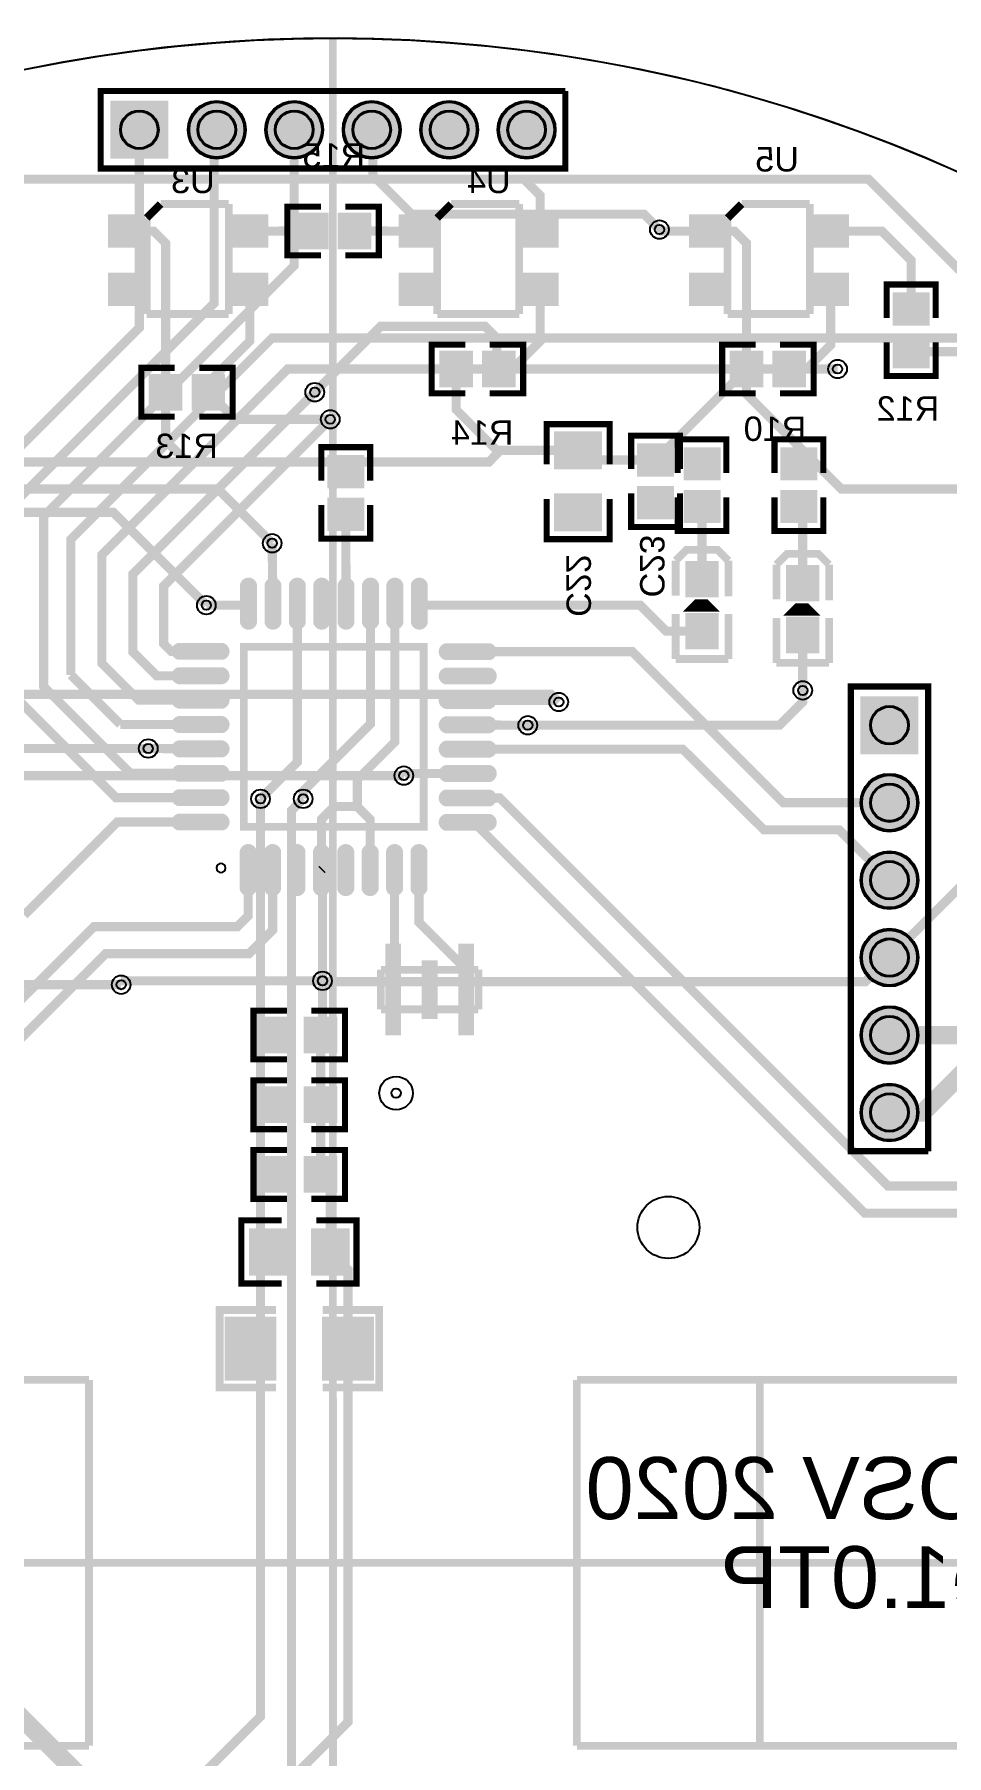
# Model space of a CAD drawing. Header units: millimetres. Extents: x 0 to 100, y 0 to 100.
# Drawn here: x 40.2 to 70.1, y 43.7 to 100.1 of the extents above; entities that cross this region are included whole.
import ezdxf

# ---------------------------------------------------------------- set-up
doc = ezdxf.new("R2010")
doc.units = ezdxf.units.MM
for name, color, linetype, true_color in [('BoardOutLine', 7, 'Continuous', 0xff00ff), ('BottomLayer', 7, 'Continuous', 0x0000ff), ('BottomPasteMaskLayer', 7, 'Continuous', 0x800000), ('BottomSilkLayer', 7, 'Continuous', 0x66cc33), ('BottomSolderMaskLayer', 7, 'Continuous', 0xaa00ff), ('Document', 7, 'Continuous', 0xffffff), ('Hole', 7, 'Continuous', 0x222222), ('Multi-Layer', 7, 'Continuous', 0xc0c0c0), ('TopLayer', 7, 'Continuous', 0xff0000), ('TopPasteMaskLayer', 7, 'Continuous', 0x808080), ('TopSilkLayer', 7, 'Continuous', 0xffcc00), ('TopSolderMaskLayer', 7, 'Continuous', 0x800080)]:
    doc.layers.add(name, color=color, linetype=linetype, true_color=true_color)
doc.styles.get("Standard").update_dxf_attribs({"font": 'arial.ttf'})

msp = doc.modelspace()

# ---------------------------------------------------------------- hatches: boundary and pattern name
at = {"layer": 'BottomLayer'}
for points in [[(43.783, 93.175), (43.783, 94.176), (42.683, 94.176), (42.683, 93.175)], [(47.82, 93.175), (47.82, 94.176), (46.721, 94.176), (46.721, 93.175)], [(49.805, 94.229), (48.805, 94.229), (48.805, 93.129), (49.805, 93.129)], [(51.205, 94.229), (50.205, 94.229), (50.205, 93.129), (51.205, 93.129)], [(53.308, 93.175), (53.308, 94.176), (52.208, 94.176), (52.208, 93.175)], [(57.345, 93.175), (57.345, 94.176), (56.246, 94.176), (56.246, 93.175)], [(62.833, 93.175), (62.833, 94.176), (61.733, 94.176), (61.733, 93.175)], [(66.87, 93.175), (66.87, 94.176), (65.771, 94.176), (65.771, 93.175)], [(43.783, 91.27), (43.783, 92.271), (42.683, 92.271), (42.683, 91.27)], [(47.82, 91.27), (47.82, 92.271), (46.721, 92.271), (46.721, 91.27)], [(53.308, 91.27), (53.308, 92.271), (52.208, 92.271), (52.208, 91.27)], [(57.345, 91.27), (57.345, 92.271), (56.246, 92.271), (56.246, 91.27)], [(62.833, 91.27), (62.833, 92.271), (61.733, 92.271), (61.733, 91.27)], [(66.87, 91.27), (66.87, 92.271), (65.771, 92.271), (65.771, 91.27)], [(69.511, 90.624), (69.511, 91.624), (68.411, 91.624), (68.411, 90.624)], [(69.511, 89.224), (69.511, 90.224), (68.411, 90.224), (68.411, 89.224)], [(53.537, 88.604), (54.537, 88.604), (54.537, 89.704), (53.537, 89.704)], [(54.937, 88.604), (55.937, 88.604), (55.937, 89.704), (54.937, 89.704)], [(63.062, 88.604), (64.062, 88.604), (64.062, 89.704), (63.062, 89.704)], [(64.462, 88.604), (65.462, 88.604), (65.462, 89.704), (64.462, 89.704)], [(44.012, 87.842), (45.012, 87.842), (45.012, 88.942), (44.012, 88.942)], [(45.412, 87.842), (46.412, 87.842), (46.412, 88.942), (45.412, 88.942)], [(58.764, 85.907), (58.764, 87.067), (57.314, 87.067), (57.314, 85.907)], [(61.129, 85.671), (61.129, 86.671), (60.029, 86.671), (60.029, 85.671)], [(61.129, 84.271), (61.129, 85.271), (60.029, 85.271), (60.029, 84.271)], [(58.764, 83.875), (58.764, 85.035), (57.314, 85.035), (57.314, 83.875)]]:
    msp.add_hatch(color=256, dxfattribs=at).paths.add_polyline_path(points)
at = {"layer": 'BottomPasteMaskLayer'}
for points in [[(43.783, 93.175), (43.783, 94.176), (42.683, 94.176), (42.683, 93.175)], [(47.82, 93.175), (47.82, 94.176), (46.721, 94.176), (46.721, 93.175)], [(49.805, 94.229), (48.805, 94.229), (48.805, 93.129), (49.805, 93.129)], [(51.205, 94.229), (50.205, 94.229), (50.205, 93.129), (51.205, 93.129)], [(53.308, 93.175), (53.308, 94.176), (52.208, 94.176), (52.208, 93.175)], [(57.345, 93.175), (57.345, 94.176), (56.246, 94.176), (56.246, 93.175)], [(62.833, 93.175), (62.833, 94.176), (61.733, 94.176), (61.733, 93.175)], [(66.87, 93.175), (66.87, 94.176), (65.771, 94.176), (65.771, 93.175)], [(43.783, 91.27), (43.783, 92.271), (42.683, 92.271), (42.683, 91.27)], [(47.82, 91.27), (47.82, 92.271), (46.721, 92.271), (46.721, 91.27)], [(53.308, 91.27), (53.308, 92.271), (52.208, 92.271), (52.208, 91.27)], [(57.345, 91.27), (57.345, 92.271), (56.246, 92.271), (56.246, 91.27)], [(62.833, 91.27), (62.833, 92.271), (61.733, 92.271), (61.733, 91.27)], [(66.87, 91.27), (66.87, 92.271), (65.771, 92.271), (65.771, 91.27)], [(69.511, 90.624), (69.511, 91.624), (68.411, 91.624), (68.411, 90.624)], [(69.511, 89.224), (69.511, 90.224), (68.411, 90.224), (68.411, 89.224)], [(53.537, 88.604), (54.537, 88.604), (54.537, 89.704), (53.537, 89.704)], [(54.937, 88.604), (55.937, 88.604), (55.937, 89.704), (54.937, 89.704)], [(63.062, 88.604), (64.062, 88.604), (64.062, 89.704), (63.062, 89.704)], [(64.462, 88.604), (65.462, 88.604), (65.462, 89.704), (64.462, 89.704)], [(44.012, 87.842), (45.012, 87.842), (45.012, 88.942), (44.012, 88.942)], [(45.412, 87.842), (46.412, 87.842), (46.412, 88.942), (45.412, 88.942)], [(58.764, 85.907), (58.764, 87.067), (57.314, 87.067), (57.314, 85.907)], [(61.129, 85.671), (61.129, 86.671), (60.029, 86.671), (60.029, 85.671)], [(61.129, 84.271), (61.129, 85.271), (60.029, 85.271), (60.029, 84.271)], [(58.764, 83.875), (58.764, 85.035), (57.314, 85.035), (57.314, 83.875)]]:
    msp.add_hatch(color=256, dxfattribs=at).paths.add_polyline_path(points)
at = {"layer": 'BottomSolderMaskLayer'}
for points in [[(42.699, 97.951), (44.601, 97.951), (44.601, 96.049), (42.699, 96.049)], [(45.239, 97, 1), (47.141, 97, 1)], [(47.779, 97, 1), (49.681, 97, 1)], [(50.319, 97, 1), (52.221, 97, 1)], [(52.859, 97, 1), (54.761, 97, 1)], [(55.399, 97, 1), (57.301, 97, 1)], [(49.855, 94.28), (48.754, 94.28), (48.754, 93.078), (49.855, 93.078)], [(51.255, 94.28), (50.154, 94.28), (50.154, 93.078), (51.255, 93.078)], [(43.838, 93.129), (43.838, 94.222), (42.627, 94.222), (42.627, 93.129)], [(47.876, 93.129), (47.876, 94.222), (46.666, 94.222), (46.666, 93.129)], [(53.363, 93.129), (53.363, 94.222), (52.152, 94.222), (52.152, 93.129)], [(57.401, 93.129), (57.401, 94.222), (56.191, 94.222), (56.191, 93.129)], [(62.888, 93.129), (62.888, 94.222), (61.677, 94.222), (61.677, 93.129)], [(66.926, 93.129), (66.926, 94.222), (65.716, 94.222), (65.716, 93.129)], [(43.838, 91.224), (43.838, 92.317), (42.627, 92.317), (42.627, 91.224)], [(47.876, 91.224), (47.876, 92.317), (46.666, 92.317), (46.666, 91.224)], [(53.363, 91.224), (53.363, 92.317), (52.152, 92.317), (52.152, 91.224)], [(57.401, 91.224), (57.401, 92.317), (56.191, 92.317), (56.191, 91.224)], [(62.888, 91.224), (62.888, 92.317), (61.677, 92.317), (61.677, 91.224)], [(66.926, 91.224), (66.926, 92.317), (65.716, 92.317), (65.716, 91.224)], [(69.567, 90.578), (69.567, 91.67), (68.355, 91.67), (68.355, 90.578)], [(53.486, 88.553), (54.588, 88.553), (54.588, 89.755), (53.486, 89.755)], [(54.886, 88.553), (55.988, 88.553), (55.988, 89.755), (54.886, 89.755)], [(63.011, 88.553), (64.113, 88.553), (64.113, 89.755), (63.011, 89.755)], [(64.411, 88.553), (65.513, 88.553), (65.513, 89.755), (64.411, 89.755)], [(69.567, 89.178), (69.567, 90.27), (68.355, 90.27), (68.355, 89.178)], [(43.961, 87.791), (45.063, 87.791), (45.063, 88.993), (43.961, 88.993)], [(45.361, 87.791), (46.463, 87.791), (46.463, 88.993), (45.361, 88.993)], [(58.827, 85.866), (58.827, 87.108), (57.251, 87.108), (57.251, 85.866)], [(61.185, 85.625), (61.185, 86.717), (59.973, 86.717), (59.973, 85.625)], [(61.185, 84.225), (61.185, 85.317), (59.973, 85.317), (59.973, 84.225)], [(58.827, 83.834), (58.827, 85.076), (57.251, 85.076), (57.251, 83.834)], [(69.201, 78.421), (69.201, 76.519), (67.299, 76.519), (67.299, 78.421)], [(67.299, 74.93, 1), (69.201, 74.93, 1)], [(67.299, 72.39, 1), (69.201, 72.39, 1)], [(67.299, 69.85, 1), (69.201, 69.85, 1)], [(67.299, 67.31, 1), (69.201, 67.31, 1)], [(67.299, 64.77, 1), (69.201, 64.77, 1)]]:
    msp.add_hatch(color=256, dxfattribs=at).paths.add_polyline_path(points)
at = {"layer": 'Multi-Layer'}
for points in [[(42.75, 97.9), (44.55, 97.9), (44.55, 96.1), (42.75, 96.1)], [(45.29, 97, 1), (47.09, 97, 1)], [(47.83, 97, 1), (49.63, 97, 1)], [(50.37, 97, 1), (52.17, 97, 1)], [(52.91, 97, 1), (54.71, 97, 1)], [(55.45, 97, 1), (57.25, 97, 1)], [(69.15, 78.37), (69.15, 76.57), (67.35, 76.57), (67.35, 78.37)], [(67.35, 74.93, 1), (69.15, 74.93, 1)], [(67.35, 72.39, 1), (69.15, 72.39, 1)], [(67.35, 69.85, 1), (69.15, 69.85, 1)], [(67.35, 67.31, 1), (69.15, 67.31, 1)], [(67.35, 64.77, 1), (69.15, 64.77, 1)]]:
    msp.add_hatch(color=256, dxfattribs=at).paths.add_polyline_path(points)
at = {"layer": 'TopLayer'}
for points in [[(61.553, 85.544), (61.553, 86.544), (62.653, 86.544), (62.653, 85.544)], [(64.728, 85.544), (64.728, 86.544), (65.828, 86.544), (65.828, 85.544)], [(50.969, 86.29), (50.969, 85.29), (49.869, 85.29), (49.869, 86.29)], [(50.969, 84.89), (50.969, 83.89), (49.869, 83.89), (49.869, 84.89)], [(61.553, 84.144), (61.553, 85.144), (62.653, 85.144), (62.653, 84.144)], [(64.728, 84.144), (64.728, 85.144), (65.828, 85.144), (65.828, 84.144)], [(61.608, 82.804), (62.598, 82.804), (62.598, 81.712), (61.608, 81.712)], [(64.91, 82.677), (65.9, 82.677), (65.9, 81.585), (64.91, 81.585)], [(47.456, 80.858, -0.785398), (47.006, 80.858), (47.006, 82.058, -0.785398), (47.456, 82.058)], [(48.256, 80.858, -0.785398), (47.806, 80.858), (47.806, 82.058, -0.785398), (48.256, 82.058)], [(49.057, 80.858, -0.785398), (48.606, 80.858), (48.606, 82.058, -0.785398), (49.057, 82.058)], [(49.857, 80.858, -0.785398), (49.407, 80.858), (49.407, 82.058, -0.785398), (49.857, 82.058)], [(50.654, 80.858, -0.785398), (50.204, 80.858), (50.204, 82.058, -0.785398), (50.654, 82.058)], [(51.454, 80.858, -0.785398), (51.004, 80.858), (51.004, 82.058, -0.785398), (51.454, 82.058)], [(52.254, 80.858, -0.785398), (51.804, 80.858), (51.804, 82.058, -0.785398), (52.254, 82.058)], [(53.054, 80.858, -0.785398), (52.604, 80.858), (52.604, 82.058, -0.785398), (53.054, 82.058)], [(61.608, 81.102), (62.598, 81.102), (62.598, 80.01), (61.608, 80.01)], [(64.91, 80.975), (65.9, 80.975), (65.9, 79.883), (64.91, 79.883)], [(45.057, 79.668, -0.785398), (45.057, 80.118), (46.256, 80.118, -0.785398), (46.256, 79.668)], [(53.82, 79.658, -0.785398), (53.82, 80.108), (55.019, 80.108, -0.785398), (55.019, 79.658)], [(45.057, 78.868, -0.785398), (45.057, 79.318), (46.256, 79.318, -0.785398), (46.256, 78.868)], [(53.82, 78.858, -0.785398), (53.82, 79.308), (55.019, 79.308, -0.785398), (55.019, 78.858)], [(45.057, 78.068, -0.785398), (45.057, 78.518), (46.256, 78.518, -0.785398), (46.256, 78.068)], [(53.82, 78.058, -0.785398), (53.82, 78.508), (55.019, 78.508, -0.785398), (55.019, 78.058)], [(45.057, 77.268, -0.785398), (45.057, 77.718), (46.256, 77.718, -0.785398), (46.256, 77.268)], [(53.82, 77.258, -0.785398), (53.82, 77.708), (55.019, 77.708, -0.785398), (55.019, 77.258)], [(45.057, 76.47, -0.785398), (45.057, 76.92), (46.256, 76.92, -0.785398), (46.256, 76.47)], [(53.82, 76.46, -0.785398), (53.82, 76.91), (55.019, 76.91, -0.785398), (55.019, 76.46)], [(45.057, 75.67, -0.785398), (45.057, 76.12), (46.256, 76.12, -0.785398), (46.256, 75.67)], [(53.82, 75.66, -0.785398), (53.82, 76.11), (55.019, 76.11, -0.785398), (55.019, 75.66)], [(45.057, 74.87, -0.785398), (45.057, 75.32), (46.256, 75.32, -0.785398), (46.256, 74.87)], [(53.82, 74.86, -0.785398), (53.82, 75.31), (55.019, 75.31, -0.785398), (55.019, 74.86)], [(45.057, 74.07, -0.785398), (45.057, 74.52), (46.256, 74.52, -0.785398), (46.256, 74.07)], [(53.82, 74.06, -0.785398), (53.82, 74.51), (55.019, 74.51, -0.785398), (55.019, 74.06)], [(47.446, 72.12, -0.785398), (46.996, 72.12), (46.996, 73.32, -0.785398), (47.446, 73.32)], [(48.246, 72.12, -0.785398), (47.796, 72.12), (47.796, 73.32, -0.785398), (48.246, 73.32)], [(49.046, 72.12, -0.785398), (48.596, 72.12), (48.596, 73.32, -0.785398), (49.046, 73.32)], [(49.846, 72.12, -0.785398), (49.396, 72.12), (49.396, 73.32, -0.785398), (49.846, 73.32)], [(50.644, 72.12, -0.785398), (50.194, 72.12), (50.194, 73.32, -0.785398), (50.644, 73.32)], [(51.444, 72.12, -0.785398), (50.994, 72.12), (50.994, 73.32, -0.785398), (51.444, 73.32)], [(52.244, 72.12, -0.785398), (51.794, 72.12), (51.794, 73.32, -0.785398), (52.244, 73.32)], [(53.044, 72.12, -0.785398), (52.594, 72.12), (52.594, 73.32, -0.785398), (53.044, 73.32)], [(51.722, 67.552), (51.722, 70.052), (52.222, 70.052), (52.222, 67.552)], [(54.12, 67.552), (54.12, 70.052), (54.62, 70.052), (54.62, 67.552)], [(52.921, 68.002), (52.921, 69.602), (53.421, 69.602), (53.421, 68.002)], [(47.695, 67.86), (48.695, 67.86), (48.695, 66.76), (47.695, 66.76)], [(49.095, 67.86), (50.095, 67.86), (50.095, 66.76), (49.095, 66.76)], [(47.695, 65.574), (48.695, 65.574), (48.695, 64.474), (47.695, 64.474)], [(49.095, 65.574), (50.095, 65.574), (50.095, 64.474), (49.095, 64.474)], [(47.695, 63.288), (48.695, 63.288), (48.695, 62.188), (47.695, 62.188)], [(49.095, 63.288), (50.095, 63.288), (50.095, 62.188), (49.095, 62.188)], [(47.299, 60.923), (48.459, 60.923), (48.459, 59.473), (47.299, 59.473)], [(49.331, 60.923), (50.491, 60.923), (50.491, 59.473), (49.331, 59.473)], [(46.495, 58.023), (48.095, 58.023), (48.095, 56.023), (46.495, 56.023)], [(49.695, 58.023), (51.295, 58.023), (51.295, 56.023), (49.695, 56.023)]]:
    msp.add_hatch(color=256, dxfattribs=at).paths.add_polyline_path(points)
at = {"layer": 'TopPasteMaskLayer'}
for points in [[(61.553, 85.544), (61.553, 86.544), (62.653, 86.544), (62.653, 85.544)], [(64.728, 85.544), (64.728, 86.544), (65.828, 86.544), (65.828, 85.544)], [(50.969, 86.29), (50.969, 85.29), (49.869, 85.29), (49.869, 86.29)], [(50.969, 84.89), (50.969, 83.89), (49.869, 83.89), (49.869, 84.89)], [(61.553, 84.144), (61.553, 85.144), (62.653, 85.144), (62.653, 84.144)], [(64.728, 84.144), (64.728, 85.144), (65.828, 85.144), (65.828, 84.144)], [(61.608, 82.804), (62.598, 82.804), (62.598, 81.712), (61.608, 81.712)], [(64.91, 82.677), (65.9, 82.677), (65.9, 81.585), (64.91, 81.585)], [(47.456, 80.858, -0.785398), (47.006, 80.858), (47.006, 82.058, -0.785398), (47.456, 82.058)], [(48.256, 80.858, -0.785398), (47.806, 80.858), (47.806, 82.058, -0.785398), (48.256, 82.058)], [(49.057, 80.858, -0.785398), (48.606, 80.858), (48.606, 82.058, -0.785398), (49.057, 82.058)], [(49.857, 80.858, -0.785398), (49.407, 80.858), (49.407, 82.058, -0.785398), (49.857, 82.058)], [(50.654, 80.858, -0.785398), (50.204, 80.858), (50.204, 82.058, -0.785398), (50.654, 82.058)], [(51.454, 80.858, -0.785398), (51.004, 80.858), (51.004, 82.058, -0.785398), (51.454, 82.058)], [(52.254, 80.858, -0.785398), (51.804, 80.858), (51.804, 82.058, -0.785398), (52.254, 82.058)], [(53.054, 80.858, -0.785398), (52.604, 80.858), (52.604, 82.058, -0.785398), (53.054, 82.058)], [(61.608, 81.102), (62.598, 81.102), (62.598, 80.01), (61.608, 80.01)], [(64.91, 80.975), (65.9, 80.975), (65.9, 79.883), (64.91, 79.883)], [(45.057, 79.668, -0.785398), (45.057, 80.118), (46.256, 80.118, -0.785398), (46.256, 79.668)], [(53.82, 79.658, -0.785398), (53.82, 80.108), (55.019, 80.108, -0.785398), (55.019, 79.658)], [(45.057, 78.868, -0.785398), (45.057, 79.318), (46.256, 79.318, -0.785398), (46.256, 78.868)], [(53.82, 78.858, -0.785398), (53.82, 79.308), (55.019, 79.308, -0.785398), (55.019, 78.858)], [(45.057, 78.068, -0.785398), (45.057, 78.518), (46.256, 78.518, -0.785398), (46.256, 78.068)], [(53.82, 78.058, -0.785398), (53.82, 78.508), (55.019, 78.508, -0.785398), (55.019, 78.058)], [(45.057, 77.268, -0.785398), (45.057, 77.718), (46.256, 77.718, -0.785398), (46.256, 77.268)], [(53.82, 77.258, -0.785398), (53.82, 77.708), (55.019, 77.708, -0.785398), (55.019, 77.258)], [(45.057, 76.47, -0.785398), (45.057, 76.92), (46.256, 76.92, -0.785398), (46.256, 76.47)], [(53.82, 76.46, -0.785398), (53.82, 76.91), (55.019, 76.91, -0.785398), (55.019, 76.46)], [(45.057, 75.67, -0.785398), (45.057, 76.12), (46.256, 76.12, -0.785398), (46.256, 75.67)], [(53.82, 75.66, -0.785398), (53.82, 76.11), (55.019, 76.11, -0.785398), (55.019, 75.66)], [(45.057, 74.87, -0.785398), (45.057, 75.32), (46.256, 75.32, -0.785398), (46.256, 74.87)], [(53.82, 74.86, -0.785398), (53.82, 75.31), (55.019, 75.31, -0.785398), (55.019, 74.86)], [(45.057, 74.07, -0.785398), (45.057, 74.52), (46.256, 74.52, -0.785398), (46.256, 74.07)], [(53.82, 74.06, -0.785398), (53.82, 74.51), (55.019, 74.51, -0.785398), (55.019, 74.06)], [(47.446, 72.12, -0.785398), (46.996, 72.12), (46.996, 73.32, -0.785398), (47.446, 73.32)], [(48.246, 72.12, -0.785398), (47.796, 72.12), (47.796, 73.32, -0.785398), (48.246, 73.32)], [(49.046, 72.12, -0.785398), (48.596, 72.12), (48.596, 73.32, -0.785398), (49.046, 73.32)], [(49.846, 72.12, -0.785398), (49.396, 72.12), (49.396, 73.32, -0.785398), (49.846, 73.32)], [(50.644, 72.12, -0.785398), (50.194, 72.12), (50.194, 73.32, -0.785398), (50.644, 73.32)], [(51.444, 72.12, -0.785398), (50.994, 72.12), (50.994, 73.32, -0.785398), (51.444, 73.32)], [(52.244, 72.12, -0.785398), (51.794, 72.12), (51.794, 73.32, -0.785398), (52.244, 73.32)], [(53.044, 72.12, -0.785398), (52.594, 72.12), (52.594, 73.32, -0.785398), (53.044, 73.32)], [(51.722, 67.552), (51.722, 70.052), (52.222, 70.052), (52.222, 67.552)], [(54.12, 67.552), (54.12, 70.052), (54.62, 70.052), (54.62, 67.552)], [(52.921, 68.002), (52.921, 69.602), (53.421, 69.602), (53.421, 68.002)], [(47.695, 67.86), (48.695, 67.86), (48.695, 66.76), (47.695, 66.76)], [(49.095, 67.86), (50.095, 67.86), (50.095, 66.76), (49.095, 66.76)], [(47.695, 65.574), (48.695, 65.574), (48.695, 64.474), (47.695, 64.474)], [(49.095, 65.574), (50.095, 65.574), (50.095, 64.474), (49.095, 64.474)], [(47.695, 63.288), (48.695, 63.288), (48.695, 62.188), (47.695, 62.188)], [(49.095, 63.288), (50.095, 63.288), (50.095, 62.188), (49.095, 62.188)], [(47.299, 60.923), (48.459, 60.923), (48.459, 59.473), (47.299, 59.473)], [(49.331, 60.923), (50.491, 60.923), (50.491, 59.473), (49.331, 59.473)], [(46.495, 58.023), (48.095, 58.023), (48.095, 56.023), (46.495, 56.023)], [(49.695, 58.023), (51.295, 58.023), (51.295, 56.023), (49.695, 56.023)]]:
    msp.add_hatch(color=256, dxfattribs=at).paths.add_polyline_path(points)
at = {"layer": 'TopSolderMaskLayer'}
for points in [[(42.699, 97.951), (44.601, 97.951), (44.601, 96.049), (42.699, 96.049)], [(45.239, 97, 1), (47.141, 97, 1)], [(47.779, 97, 1), (49.681, 97, 1)], [(50.319, 97, 1), (52.221, 97, 1)], [(52.859, 97, 1), (54.761, 97, 1)], [(55.399, 97, 1), (57.301, 97, 1)], [(61.497, 85.498), (61.497, 86.59), (62.709, 86.59), (62.709, 85.498)], [(64.672, 85.498), (64.672, 86.59), (65.884, 86.59), (65.884, 85.498)], [(51.025, 86.336), (51.025, 85.244), (49.813, 85.244), (49.813, 86.336)], [(51.025, 84.936), (51.025, 83.844), (49.813, 83.844), (49.813, 84.936)], [(61.497, 84.098), (61.497, 85.19), (62.709, 85.19), (62.709, 84.098)], [(64.672, 84.098), (64.672, 85.19), (65.884, 85.19), (65.884, 84.098)], [(61.557, 82.855), (62.649, 82.855), (62.649, 81.661), (61.557, 81.661)], [(64.859, 82.728), (65.951, 82.728), (65.951, 81.534), (64.859, 81.534)], [(47.507, 80.821, -0.785398), (46.955, 80.821), (46.955, 82.095, -0.785398), (47.507, 82.095)], [(48.307, 80.821, -0.785398), (47.756, 80.821), (47.756, 82.095, -0.785398), (48.307, 82.095)], [(49.107, 80.821, -0.785398), (48.556, 80.821), (48.556, 82.095, -0.785398), (49.107, 82.095)], [(49.907, 80.821, -0.785398), (49.356, 80.821), (49.356, 82.095, -0.785398), (49.907, 82.095)], [(50.705, 80.821, -0.785398), (50.153, 80.821), (50.153, 82.095, -0.785398), (50.705, 82.095)], [(51.505, 80.821, -0.785398), (50.953, 80.821), (50.953, 82.095, -0.785398), (51.505, 82.095)], [(52.305, 80.821, -0.785398), (51.754, 80.821), (51.754, 82.095, -0.785398), (52.305, 82.095)], [(53.105, 80.821, -0.785398), (52.554, 80.821), (52.554, 82.095, -0.785398), (53.105, 82.095)], [(61.557, 81.153), (62.649, 81.153), (62.649, 79.959), (61.557, 79.959)], [(64.859, 81.026), (65.951, 81.026), (65.951, 79.832), (64.859, 79.832)], [(44.921, 79.617, -0.785398), (44.921, 80.169), (46.392, 80.169, -0.785398), (46.392, 79.617)], [(53.684, 79.607, -0.785398), (53.684, 80.159), (55.155, 80.159, -0.785398), (55.155, 79.607)], [(44.921, 78.817, -0.785398), (44.921, 79.369), (46.392, 79.369, -0.785398), (46.392, 78.817)], [(53.684, 78.807, -0.785398), (53.684, 79.359), (55.155, 79.359, -0.785398), (55.155, 78.807)], [(44.921, 78.017, -0.785398), (44.921, 78.569), (46.392, 78.569, -0.785398), (46.392, 78.017)], [(53.684, 78.007, -0.785398), (53.684, 78.559), (55.155, 78.559, -0.785398), (55.155, 78.007)], [(69.201, 78.421), (69.201, 76.519), (67.299, 76.519), (67.299, 78.421)], [(44.921, 77.217, -0.785398), (44.921, 77.769), (46.392, 77.769, -0.785398), (46.392, 77.217)], [(53.684, 77.207, -0.785398), (53.684, 77.759), (55.155, 77.759, -0.785398), (55.155, 77.207)], [(44.921, 76.419, -0.785398), (44.921, 76.971), (46.392, 76.971, -0.785398), (46.392, 76.419)], [(53.684, 76.409, -0.785398), (53.684, 76.961), (55.155, 76.961, -0.785398), (55.155, 76.409)], [(44.921, 75.619, -0.785398), (44.921, 76.171), (46.392, 76.171, -0.785398), (46.392, 75.619)], [(53.684, 75.609, -0.785398), (53.684, 76.161), (55.155, 76.161, -0.785398), (55.155, 75.609)], [(67.299, 74.93, 1), (69.201, 74.93, 1)], [(44.921, 74.819, -0.785398), (44.921, 75.371), (46.392, 75.371, -0.785398), (46.392, 74.819)], [(53.684, 74.809, -0.785398), (53.684, 75.361), (55.155, 75.361, -0.785398), (55.155, 74.809)], [(44.921, 74.019, -0.785398), (44.921, 74.571), (46.392, 74.571, -0.785398), (46.392, 74.019)], [(53.684, 74.009, -0.785398), (53.684, 74.561), (55.155, 74.561, -0.785398), (55.155, 74.009)], [(47.497, 72.083, -0.785398), (46.945, 72.083), (46.945, 73.357, -0.785398), (47.497, 73.357)], [(48.297, 72.083, -0.785398), (47.745, 72.083), (47.745, 73.357, -0.785398), (48.297, 73.357)], [(49.097, 72.083, -0.785398), (48.546, 72.083), (48.546, 73.357, -0.785398), (49.097, 73.357)], [(49.897, 72.083, -0.785398), (49.346, 72.083), (49.346, 73.357, -0.785398), (49.897, 73.357)], [(50.695, 72.083, -0.785398), (50.143, 72.083), (50.143, 73.357, -0.785398), (50.695, 73.357)], [(51.495, 72.083, -0.785398), (50.943, 72.083), (50.943, 73.357, -0.785398), (51.495, 73.357)], [(52.295, 72.083, -0.785398), (51.743, 72.083), (51.743, 73.357, -0.785398), (52.295, 73.357)], [(53.095, 72.083, -0.785398), (52.543, 72.083), (52.543, 73.357, -0.785398), (53.095, 73.357)], [(67.299, 72.39, 1), (69.201, 72.39, 1)], [(67.299, 69.85, 1), (69.201, 69.85, 1)], [(51.712, 67.298), (51.712, 70.306), (52.232, 70.306), (52.232, 67.298)], [(54.11, 67.298), (54.11, 70.306), (54.63, 70.306), (54.63, 67.298)], [(52.905, 67.839), (52.905, 69.764), (53.437, 69.764), (53.437, 67.839)], [(47.644, 67.911), (48.746, 67.911), (48.746, 66.709), (47.644, 66.709)], [(49.044, 67.911), (50.146, 67.911), (50.146, 66.709), (49.044, 66.709)], [(67.299, 67.31, 1), (69.201, 67.31, 1)], [(47.644, 65.625), (48.746, 65.625), (48.746, 64.423), (47.644, 64.423)], [(49.044, 65.625), (50.146, 65.625), (50.146, 64.423), (49.044, 64.423)], [(67.299, 64.77, 1), (69.201, 64.77, 1)], [(47.644, 63.339), (48.746, 63.339), (48.746, 62.137), (47.644, 62.137)], [(49.044, 63.339), (50.146, 63.339), (50.146, 62.137), (49.044, 62.137)], [(47.248, 60.974), (48.51, 60.974), (48.51, 59.422), (47.248, 59.422)], [(49.28, 60.974), (50.542, 60.974), (50.542, 59.422), (49.28, 59.422)], [(46.444, 58.074), (48.146, 58.074), (48.146, 55.972), (46.444, 55.972)], [(49.644, 58.074), (51.346, 58.074), (51.346, 55.972), (49.644, 55.972)]]:
    msp.add_hatch(color=256, dxfattribs=at).paths.add_polyline_path(points)

# ---------------------------------------------------------------- linework, layer by layer
at = {"layer": 'BoardOutLine'}
msp.add_arc((49.997, 50.002), 49.996, 193.9042, 166.1157, dxfattribs=at)
at = {"layer": 'BottomLayer'}
for points, const_width in [([(37.746, 93.675), (37.746, 94.261), (38.862, 95.377), (56.261, 95.377), (56.796, 94.842), (56.796, 93.675)], 0.3), ([(75.844, 89.675), (75.844, 90.526), (75.057, 91.313), (71.628, 91.313), (67.564, 95.377), (56.261, 95.377)], 0.3), ([(43.233, 93.675), (44.12, 93.675), (44.512, 93.283), (44.512, 88.392)], 0.3), ([(47.269, 93.675), (49.304, 93.68)], 0.3), ([(50.703, 93.68), (52.758, 93.675)], 0.3), ([(60.706, 93.726), (60.757, 93.675), (62.283, 93.675)], 0.3), ([(62.283, 93.675), (63.17, 93.675), (63.562, 93.283), (63.562, 89.154)], 0.3), ([(68.961, 91.124), (68.961, 92.71), (67.996, 93.675), (66.321, 93.675)], 0.3), ([(45.912, 88.392), (45.912, 88.711), (47.271, 90.07), (47.271, 91.77)], 0.3), ([(55.437, 89.154), (55.88, 89.154), (56.796, 90.07), (56.796, 91.77)], 0.3), ([(64.962, 89.154), (65.532, 89.154), (66.321, 89.943), (66.321, 91.77)], 0.3), ([(55.437, 89.154), (55.372, 89.219), (55.372, 90.17), (54.991, 90.551), (51.562, 90.551), (49.403, 88.392)], 0.3), ([(71.808, 89.675), (71.759, 89.724), (68.961, 89.724)], 0.3), ([(35.495, 89.408), (35.495, 86.679), (36.068, 86.106), (45.212, 86.106)], 0.3), ([(54.037, 89.154), (54.037, 87.822), (55.372, 86.487), (58.039, 86.487)], 0.3), ([(60.579, 86.171), (63.562, 89.154)], 0.3), ([(73.086, 85.217), (66.675, 85.217), (63.561, 88.331), (63.561, 89.154)], 0.3), ([(64.962, 89.154), (66.548, 89.154)], 0.3), ([(45.212, 86.106), (44.512, 86.806), (44.512, 88.392)], 0.3), ([(45.912, 88.392), (46.801, 87.503), (49.911, 87.503)], 0.3), ([(45.212, 86.106), (55.118, 86.106), (55.481, 86.487)], 0.3), ([(58.039, 86.487), (58.355, 86.171), (60.579, 86.171)], 0.3), ([(48.006, 83.439), (46.228, 85.217), (30.988, 85.217), (30.988, 85.471)], 0.3), ([(45.847, 81.407), (42.799, 84.455), (36.957, 84.455)], 0.3), ([(57.404, 78.232), (57.15, 78.486), (36.703, 78.486), (32.969, 82.22), (32.893, 82.22)], 0.3), ([(56.388, 77.47), (64.643, 77.47), (65.405, 78.232), (65.405, 78.613)], 0.3), ([(75.819, 78.232), (71.882, 74.295), (71.882, 67.31), (69.342, 64.77), (68.25, 64.77)], 0.6), ([(43.942, 76.708), (39.751, 76.708)], 0.3), ([(52.324, 75.819), (36.375, 75.819)], 0.3), ([(47.625, 75.057), (47.625, 44.958), (45.847, 43.18), (43.561, 43.18)], 0.3), ([(49.022, 75.057), (48.641, 74.676), (48.641, 58.547)], 0.3), ([(33.528, 69.85), (34.417, 68.961), (43.053, 68.961)], 0.3), ([(68.25, 69.85), (67.46, 69.06), (58.478, 69.06)], 0.3), ([(49.657, 69.088), (49.685, 69.06), (58.478, 69.06)], 0.3), ([(69.215, 30.343), (54.366, 30.343), (29.959, 54.75), (29.959, 60.846), (28.702, 62.103), (14.097, 62.103), (10.16, 66.04)], 0.6), ([(48.641, 58.547), (48.641, 40.64), (51.054, 38.227), (69.593, 38.227), (85.25, 22.57)], 0.3)]:
    msp.add_lwpolyline(points, dxfattribs=dict(at, const_width=const_width))
at = {"layer": 'BottomSilkLayer'}
for points, const_width in [([(44.349, 94.564), (43.892, 94.107)], 0.254), ([(44.349, 94.564), (46.584, 94.564)], 0.254), ([(46.584, 90.957), (46.584, 94.564)], 0.254), ([(49.605, 94.479), (48.505, 94.479), (48.505, 92.879), (49.605, 92.879)], 0.2), ([(50.405, 94.479), (51.505, 94.479), (51.505, 93.479), (51.505, 92.879), (50.405, 92.879)], 0.2), ([(53.874, 94.564), (53.417, 94.107)], 0.254), ([(53.874, 94.564), (56.109, 94.564)], 0.254), ([(56.109, 90.957), (56.109, 94.564)], 0.254), ([(63.399, 94.564), (62.942, 94.107)], 0.254), ([(63.399, 94.564), (65.634, 94.564)], 0.254), ([(65.634, 90.957), (65.634, 94.564)], 0.254), ([(43.892, 90.957), (43.892, 94.107)], 0.254), ([(53.417, 90.957), (53.417, 94.107)], 0.254), ([(62.942, 90.957), (62.942, 94.107)], 0.254), ([(69.761, 90.824), (69.761, 91.924), (68.161, 91.924), (68.161, 90.824)], 0.2), ([(43.892, 90.957), (46.584, 90.957)], 0.254), ([(53.417, 90.957), (56.109, 90.957)], 0.254), ([(62.942, 90.957), (65.634, 90.957)], 0.254), ([(54.337, 88.354), (53.237, 88.354), (53.237, 89.354), (53.237, 89.954), (54.337, 89.954)], 0.2), ([(55.137, 88.354), (56.237, 88.354), (56.237, 89.954), (55.137, 89.954)], 0.2), ([(63.862, 88.354), (62.762, 88.354), (62.762, 89.354), (62.762, 89.954), (63.862, 89.954)], 0.2), ([(64.662, 88.354), (65.762, 88.354), (65.762, 89.954), (64.662, 89.954)], 0.2), ([(69.761, 90.024), (69.761, 88.924), (68.761, 88.924), (68.161, 88.924), (68.161, 90.024)], 0.2), ([(44.812, 87.592), (43.712, 87.592), (43.712, 88.592), (43.712, 89.192), (44.812, 89.192)], 0.2), ([(45.612, 87.592), (46.712, 87.592), (46.712, 89.192), (45.612, 89.192)], 0.2), ([(57.004, 86.026), (57.004, 87.346), (59.074, 87.346), (59.074, 86.026)], 0.2), ([(61.379, 85.871), (61.379, 86.971), (59.779, 86.971), (59.779, 85.871)], 0.2), ([(57.004, 84.894), (57.004, 83.574), (59.074, 83.574), (59.074, 84.894)], 0.2), ([(61.379, 85.071), (61.379, 83.971), (60.379, 83.971), (59.779, 83.971), (59.779, 85.071)], 0.2)]:
    msp.add_lwpolyline(points, dxfattribs=dict(at, const_width=const_width))
at = {"layer": 'BottomSolderMaskLayer'}
for centre, radius in [((46.19, 97), 0.951), ((48.73, 97), 0.951), ((51.27, 97), 0.951), ((53.81, 97), 0.951), ((56.35, 97), 0.951), ((43.65, 97), 0.634), ((46.19, 97), 0.634), ((48.73, 97), 0.634), ((51.27, 97), 0.634), ((53.81, 97), 0.634), ((56.35, 97), 0.634), ((68.25, 77.47), 0.634), ((68.25, 74.93), 0.951), ((68.25, 74.93), 0.634), ((68.25, 72.39), 0.951), ((68.25, 72.39), 0.634), ((68.25, 69.85), 0.951), ((68.25, 69.85), 0.634), ((68.25, 67.31), 0.951), ((68.25, 67.31), 0.634), ((68.25, 64.77), 0.951), ((68.25, 64.77), 0.634)]:
    msp.add_circle(centre, radius, dxfattribs=at)
at = {"layer": 'Document', "const_width": 0.254}
for points in [[(50, 50), (49.995, 100)], [(10, 56), (42, 56)], [(42, 44), (42, 56)], [(89, 56), (58, 56)], [(58, 44), (58, 56)], [(64, 44), (64, 56)], [(50, 50), (0.991, 50), (0, 50)], [(50, 50), (50.008, 0)], [(50, 50), (100, 50)], [(10, 44), (42, 44)], [(89, 44), (58, 44)]]:
    msp.add_lwpolyline(points, dxfattribs=at)
at = {"layer": 'Document'}
msp.add_circle((50, 50), 50, dxfattribs=at)
at = {"layer": 'Hole'}
for centre in [(60.706, 93.726), (66.548, 89.154), (49.403, 88.392), (49.911, 87.503), (48.006, 83.439), (45.847, 81.407), (65.405, 78.613), (57.404, 78.232), (56.388, 77.47), (43.942, 76.708), (52.324, 75.819), (47.625, 75.057), (49.022, 75.057), (43.053, 68.961), (49.657, 69.088), (52.07, 65.405)]:
    msp.add_circle(centre, 0.152, dxfattribs=at)
at = {"layer": 'Multi-Layer'}
for centre, radius in [((46.19, 97), 0.9), ((48.73, 97), 0.9), ((51.27, 97), 0.9), ((53.81, 97), 0.9), ((56.35, 97), 0.9), ((43.65, 97), 0.6), ((46.19, 97), 0.6), ((48.73, 97), 0.6), ((51.27, 97), 0.6), ((53.81, 97), 0.6), ((56.35, 97), 0.6), ((60.706, 93.726), 0.305), ((66.548, 89.154), 0.305), ((49.403, 88.392), 0.305), ((49.911, 87.503), 0.305), ((48.006, 83.439), 0.305), ((45.847, 81.407), 0.305), ((57.404, 78.232), 0.305), ((65.405, 78.613), 0.305), ((68.25, 77.47), 0.6), ((56.388, 77.47), 0.305), ((43.942, 76.708), 0.305), ((52.324, 75.819), 0.305), ((68.25, 74.93), 0.9), ((47.625, 75.057), 0.305), ((49.022, 75.057), 0.305), ((68.25, 74.93), 0.6), ((68.25, 72.39), 0.9), ((68.25, 72.39), 0.6), ((68.25, 69.85), 0.9), ((68.25, 69.85), 0.6), ((43.053, 68.961), 0.305), ((49.657, 69.088), 0.305), ((68.25, 67.31), 0.9), ((68.25, 67.31), 0.6), ((52.07, 65.405), 0.55), ((68.25, 64.77), 0.9), ((68.25, 64.77), 0.6), ((61, 61), 1.016)]:
    msp.add_circle(centre, radius, dxfattribs=at)
at = {"layer": 'TopLayer'}
for points, const_width in [([(38.1, 78.043), (38.608, 78.551), (38.608, 85.471), (43.65, 90.513), (43.65, 97)], 0.3), ([(46.19, 97), (46.101, 96.911), (46.101, 91.313), (39.497, 84.709), (39.497, 78.486), (42.888, 75.095), (45.656, 75.095)], 0.3), ([(45.656, 75.895), (43.358, 75.895), (40.513, 78.74), (40.513, 84.328), (48.73, 92.545), (48.73, 97)], 0.3), ([(60.706, 93.726), (60.198, 94.234), (52.578, 94.234), (51.308, 95.504), (51.308, 97), (51.27, 97)], 0.3), ([(75.946, 85.217), (70.993, 90.17), (48.006, 90.17), (41.402, 83.566), (41.402, 79.121)], 0.3), ([(66.548, 89.154), (48.514, 89.154), (42.418, 83.058), (42.418, 79.502), (43.627, 78.293), (45.656, 78.293)], 0.3), ([(49.403, 88.392), (43.434, 82.423), (43.434, 79.883), (44.224, 79.093), (45.656, 79.093)], 0.3), ([(49.911, 87.503), (44.45, 82.042), (44.45, 80.137), (44.694, 79.893), (45.656, 79.893)], 0.3), ([(62.103, 82.258), (62.103, 84.644)], 0.3), ([(65.405, 82.131), (65.405, 84.517), (65.278, 84.644)], 0.3), ([(50.419, 84.389), (50.429, 81.458)], 0.3), ([(48.031, 81.458), (48.006, 83.439)], 0.3), ([(68.25, 69.85), (74.041, 75.641), (74.041, 81.534), (75.819, 83.312), (80.01, 83.312), (81.501, 81.821), (81.501, 76.096)], 0.3), ([(47.231, 81.458), (47.18, 81.407), (45.847, 81.407)], 0.3), ([(47.625, 75.057), (48.831, 76.263), (48.831, 81.458)], 0.3), ([(49.022, 75.057), (49.022, 75.311), (51.229, 77.518), (51.229, 81.458)], 0.3), ([(50.8, 74.803), (50.8, 75.692), (52.029, 76.921), (52.029, 81.458)], 0.3), ([(52.829, 81.458), (52.88, 81.407), (60.071, 81.407), (60.922, 80.556), (62.103, 80.556)], 0.3), ([(65.405, 78.613), (65.405, 80.429)], 0.3), ([(68.25, 74.93), (64.77, 74.93), (59.817, 79.883), (54.419, 79.883)], 0.3), ([(41.402, 79.121), (43.03, 77.493)], 0.3), ([(57.404, 78.232), (57.353, 78.283), (54.419, 78.283)], 0.3), ([(43.03, 77.493), (45.656, 77.493)], 0.3), ([(54.42, 77.483), (56.388, 77.47)], 0.3), ([(45.656, 76.695), (43.942, 76.708)], 0.3), ([(68.25, 72.39), (66.599, 74.041), (64.135, 74.041), (61.468, 76.685), (54.42, 76.685)], 0.3), ([(52.324, 75.819), (52.39, 75.885), (54.42, 75.885)], 0.3), ([(80.645, 64.262), (78.74, 62.357), (68.199, 62.357), (55.471, 75.085), (54.419, 75.085)], 0.3), ([(49.657, 74.422), (49.621, 74.386), (49.621, 72.72)], 0.3), ([(49.657, 74.422), (50.038, 74.803), (50.8, 74.803), (51.219, 74.384), (51.219, 72.72)], 0.3), ([(39.873, 71.242), (42.926, 74.295), (45.656, 74.295)], 0.3), ([(82.423, 64.897), (78.994, 61.468), (67.437, 61.468), (54.62, 74.285), (54.42, 74.285)], 0.3), ([(17.501, 66.144), (17.399, 66.045), (17.399, 62.103), (18.034, 61.468), (34.036, 61.468), (42.545, 69.977), (47.244, 69.977), (48.021, 70.754), (48.021, 72.72)], 0.3), ([(47.221, 72.72), (47.221, 71.224), (46.863, 70.866), (42.164, 70.866), (34.417, 63.119), (19.05, 63.119)], 0.3), ([(49.621, 72.72), (49.657, 72.756)], 0.3), ([(49.657, 69.088), (49.657, 72.685), (49.621, 72.72)], 0.3), ([(51.972, 68.802), (52.019, 68.849), (52.019, 72.72)], 0.3), ([(54.37, 68.802), (54.37, 69.456), (52.819, 71.007), (52.819, 72.72)], 0.3), ([(43.053, 69.088), (49.657, 69.088)], 0.3), ([(49.595, 67.31), (49.657, 67.372), (49.657, 69.088)], 0.3), ([(49.595, 67.31), (49.595, 65.024)], 0.3), ([(77.5, 66.144), (76.335, 67.31), (68.25, 67.31)], 0.6), ([(49.595, 65.024), (49.595, 62.738)], 0.3), ([(49.595, 62.738), (49.911, 62.422), (49.911, 60.198)], 0.3), ([(49.911, 60.198), (50.495, 59.614), (50.495, 57.023)], 0.3), ([(50.495, 57.023), (50.495, 44.78), (42.545, 36.83)], 0.3)]:
    msp.add_lwpolyline(points, dxfattribs=dict(at, const_width=const_width))
at = {"layer": 'TopSilkLayer'}
for points, const_width in [([(44.285, 98.27), (42.38, 98.27), (42.38, 95.73), (57.62, 95.73), (57.62, 98.27)], 0.203), ([(57.62, 98.27), (44.285, 98.27)], 0.203), ([(61.303, 85.744), (61.303, 86.844), (62.903, 86.844), (62.903, 85.744)], 0.2), ([(64.478, 85.744), (64.478, 86.844), (66.078, 86.844), (66.078, 85.744)], 0.2), ([(51.219, 85.49), (51.219, 86.59), (50.219, 86.59), (49.619, 86.59), (49.619, 85.49)], 0.2), ([(51.219, 84.69), (51.219, 83.59), (49.619, 83.59), (49.619, 84.69)], 0.2), ([(61.303, 84.944), (61.303, 83.844), (62.303, 83.844), (62.903, 83.844), (62.903, 84.944)], 0.2), ([(64.478, 84.944), (64.478, 83.844), (65.478, 83.844), (66.078, 83.844), (66.078, 84.944)], 0.2), ([(61.239, 82.868), (61.595, 83.223), (62.611, 83.223), (62.967, 82.868)], 0.254), ([(61.239, 81.725), (61.239, 82.868)], 0.254), ([(62.967, 81.699), (62.967, 82.868)], 0.254), ([(64.541, 82.74), (64.897, 83.096), (65.913, 83.096), (66.269, 82.74)], 0.254), ([(64.541, 81.598), (64.541, 82.74)], 0.254), ([(66.269, 81.572), (66.269, 82.74)], 0.254), ([(61.722, 81.267), (62.509, 81.267), (62.255, 81.521), (61.9, 81.521), (61.646, 81.267), (61.874, 81.267)], 0.15), ([(62.332, 81.394), (61.824, 81.394)], 0.15), ([(65.024, 81.14), (65.811, 81.14), (65.557, 81.394), (65.202, 81.394), (64.948, 81.14), (65.176, 81.14)], 0.15), ([(65.634, 81.267), (65.126, 81.267)], 0.15), ([(61.239, 79.642), (61.239, 81.115)], 0.254), ([(62.967, 79.642), (62.967, 81.115)], 0.254), ([(64.541, 79.515), (64.541, 80.988)], 0.254), ([(66.269, 79.515), (66.269, 80.988)], 0.254), ([(61.239, 79.642), (62.967, 79.642)], 0.254), ([(64.541, 79.515), (66.269, 79.515)], 0.254), ([(69.52, 76.835), (69.52, 78.74), (66.98, 78.74), (66.98, 63.5), (69.52, 63.5)], 0.203), ([(69.52, 63.5), (69.52, 76.835)], 0.203), ([(51.571, 69.452), (54.771, 69.452)], 0.254), ([(51.571, 69.452), (51.571, 68.152)], 0.254), ([(54.771, 68.152), (54.771, 69.452)], 0.254), ([(48.495, 68.11), (47.395, 68.11), (47.395, 67.11), (47.395, 66.51), (48.495, 66.51)], 0.2), ([(49.295, 68.11), (50.395, 68.11), (50.395, 66.51), (49.295, 66.51)], 0.2), ([(54.771, 68.152), (51.571, 68.152)], 0.254), ([(48.495, 65.824), (47.395, 65.824), (47.395, 64.824), (47.395, 64.224), (48.495, 64.224)], 0.2), ([(49.295, 65.824), (50.395, 65.824), (50.395, 64.224), (49.295, 64.224)], 0.2), ([(48.495, 63.538), (47.395, 63.538), (47.395, 62.538), (47.395, 61.938), (48.495, 61.938)], 0.2), ([(49.295, 63.538), (50.395, 63.538), (50.395, 61.938), (49.295, 61.938)], 0.2), ([(48.318, 59.163), (46.998, 59.163), (46.998, 61.233), (48.318, 61.233)], 0.2), ([(49.45, 59.163), (50.77, 59.163), (50.77, 61.233), (49.45, 61.233)], 0.2), ([(48.133, 58.293), (46.285, 58.293), (46.285, 55.753), (48.133, 55.753)], 0.254), ([(49.657, 55.753), (51.515, 55.753), (51.515, 58.293), (49.657, 58.293)], 0.254)]:
    msp.add_lwpolyline(points, dxfattribs=dict(at, const_width=const_width))
at = {"layer": 'TopSilkLayer', "const_width": 0.254}
msp.add_lwpolyline([(47.075, 80.039), (47.075, 74.139), (52.975, 74.139), (52.975, 80.039), (47.075, 80.039)], close=True, dxfattribs=at)
at = {"layer": 'TopSilkLayer'}
for centre, radius, end in [((47.827, 74.89), 0.2, 90), ((46.326, 72.789), 0.15, 89.5149)]:
    msp.add_arc(centre, radius, 90, end, dxfattribs=at)
at = {"layer": 'TopSolderMaskLayer'}
for centre, radius in [((46.19, 97), 0.951), ((48.73, 97), 0.951), ((51.27, 97), 0.951), ((53.81, 97), 0.951), ((56.35, 97), 0.951), ((43.65, 97), 0.634), ((46.19, 97), 0.634), ((48.73, 97), 0.634), ((51.27, 97), 0.634), ((53.81, 97), 0.634), ((56.35, 97), 0.634), ((68.25, 77.47), 0.634), ((68.25, 74.93), 0.951), ((68.25, 74.93), 0.634), ((68.25, 72.39), 0.951), ((68.25, 72.39), 0.634), ((68.25, 69.85), 0.951), ((68.25, 69.85), 0.634), ((68.25, 67.31), 0.951), ((68.25, 67.31), 0.634), ((68.25, 64.77), 0.951), ((68.25, 64.77), 0.634)]:
    msp.add_circle(centre, radius, dxfattribs=at)

# ---------------------------------------------------------------- texts
at = {"layer": 'BottomSilkLayer', "text_generation_flag": 2}
for s, height, p in [('R15', 0.8, (51.054, 95.758)), ('U5', 0.8, (65.278, 95.631)), ('U3', 0.8, (46.121, 94.922)), ('U4', 0.8, (55.824, 94.922)), ('R12', 0.8, (69.88, 87.46)), ('R10', 0.8, (65.519, 86.794)), ('R13', 0.8, (46.228, 86.233)), ('R14', 0.8, (55.918, 86.667)), ('PACOSV 2020', 2.032, (77.216, 51.435)), ('Maze1.0TP', 2.032, (77.216, 48.514))]:
    msp.add_text(s, height=height, dxfattribs=at).set_placement(p)
for s, p in [('C23', (60.071, 81.661)), ('C22', (57.658, 81.026))]:
    msp.add_text(s, height=0.8, rotation=270, dxfattribs=at).set_placement(p)

doc.saveas('drawing.dxf')
